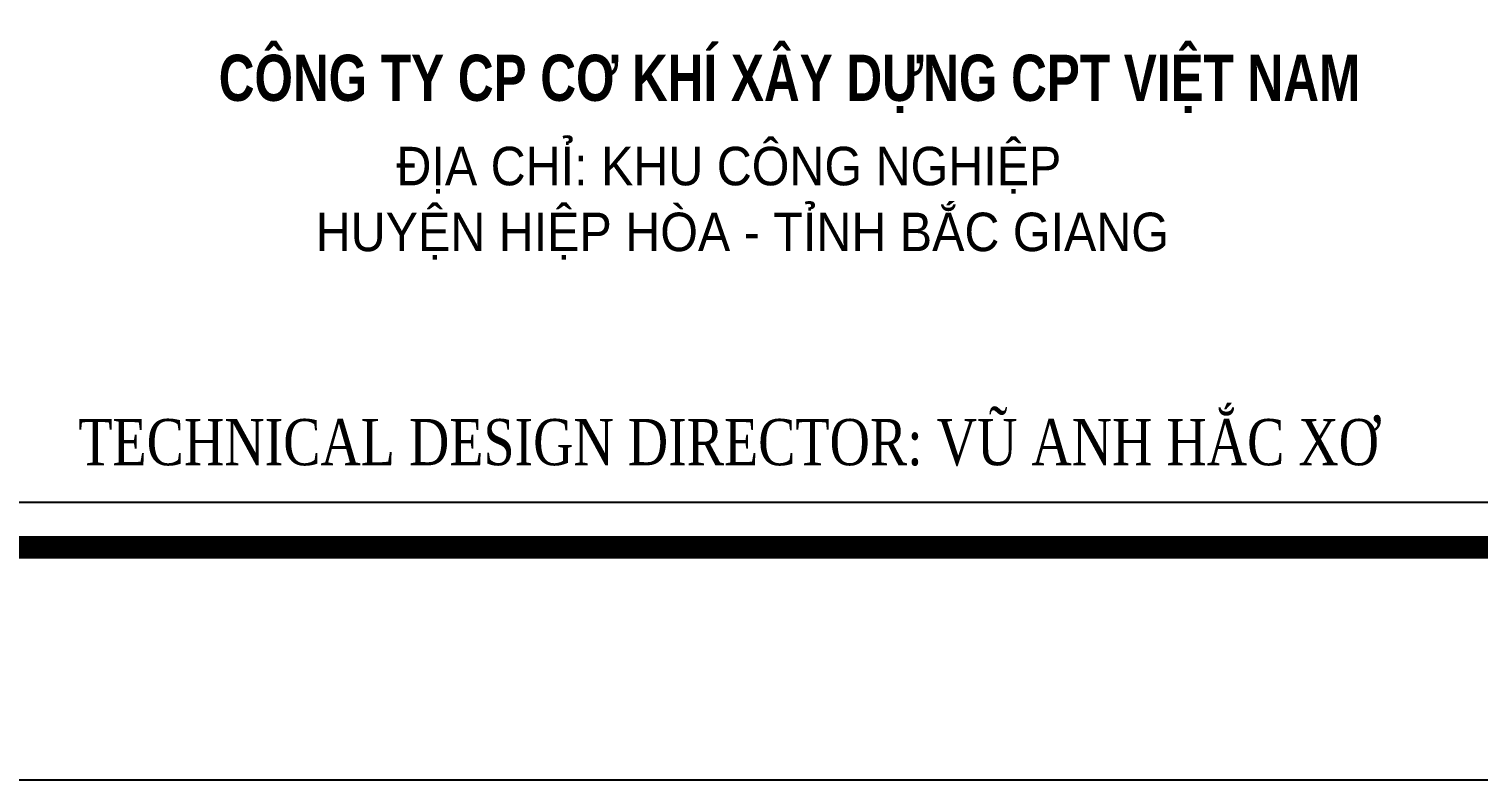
# Model space of a CAD drawing. Header units: inches. Extents: x 315041 to 662841, y -45540 to -35018.
# Drawn here: x 329761.2 to 329817.6, y -38696.7 to -38667.5 of the extents above; entities that cross this region are included whole.
import ezdxf
from ezdxf.enums import TextEntityAlignment as Align

# ---------------------------------------------------------------- set-up
doc = ezdxf.new("R2010")
doc.units = ezdxf.units.IN
doc.header["$MEASUREMENT"] = 0
doc.layers.add('2', color=2, linetype='Continuous')
doc.layers.add('BAO KHUNG', color=31, linetype='Continuous')
doc.layers.add('Cover text', color=7, linetype='Continuous', true_color=0x52370f)
doc.styles.add('ARIAL-H', font='VHARIAL.TTF', dxfattribs={"width": 0.8})
doc.styles.add('ST3', font='times.ttf', dxfattribs={"width": 0.8})

# ---------------------------------------------------------------- blocks, each defined once
blk = doc.blocks.new('A$C75D82031')
at = {"layer": '2', "color": 157, "linetype": 'Continuous'}
blk.add_lwpolyline([(0, 420), (594, 420), (594, 0), (0, 0)], close=True, dxfattribs=at)
at = {"layer": 'BAO KHUNG', "color": 167, "linetype": 'Continuous', "const_width": 0.871}
blk.add_lwpolyline([(10.588, 9.067), (583.412, 9.067), (583.412, 410.933), (10.588, 410.933)], close=True, dxfattribs=at)
at = {"layer": 'BAO KHUNG', "color": 7}
blk.add_lwpolyline([(144.951, 55.81), (285.801, 55.81), (285.801, 10.81), (144.951, 10.81)], close=True, dxfattribs=at)
at = {"lineweight": 40, "style": 'ARIAL-H', "width": 0.9}
for s, p in [('®Þa chØ: khu c«ng nghiÖp  ', (179.475, 23.172)), ('huyÖn hiÖp hßa - tØnh b¾c giang', (179.475, 20.606))]:
    blk.add_text(s, height=1.5, dxfattribs=at).set_placement(p, align=Align.CENTER)
at = {"lineweight": 40, "insert": (181.309, 28.26), "char_height": 1.8, "width": 50.42411, "attachment_point": 2, "style": 'ARIAL-H'}
blk.add_mtext('{\\f.VnAvantH|b1|i0|c0|p34;c«ng ty cp c¬ khÝ x©y dùng cpt viÖt nam}', dxfattribs=at)
at = {"layer": 'Cover text', "linetype": 'Continuous', "style": 'ST3', "width": 0.8}
blk.add_text('TECHNICAL DESIGN DIRECTOR: VŨ ANH HẮC XƠ', height=1.8, dxfattribs=at).set_placement((153.631, 12.268))

msp = doc.modelspace()

# ---------------------------------------------------------------- block references
at = {"color": 1}
msp.add_blockref('A$C75D82031', (329609.4423, -38696.7186), dxfattribs=at)

doc.saveas('drawing.dxf')
